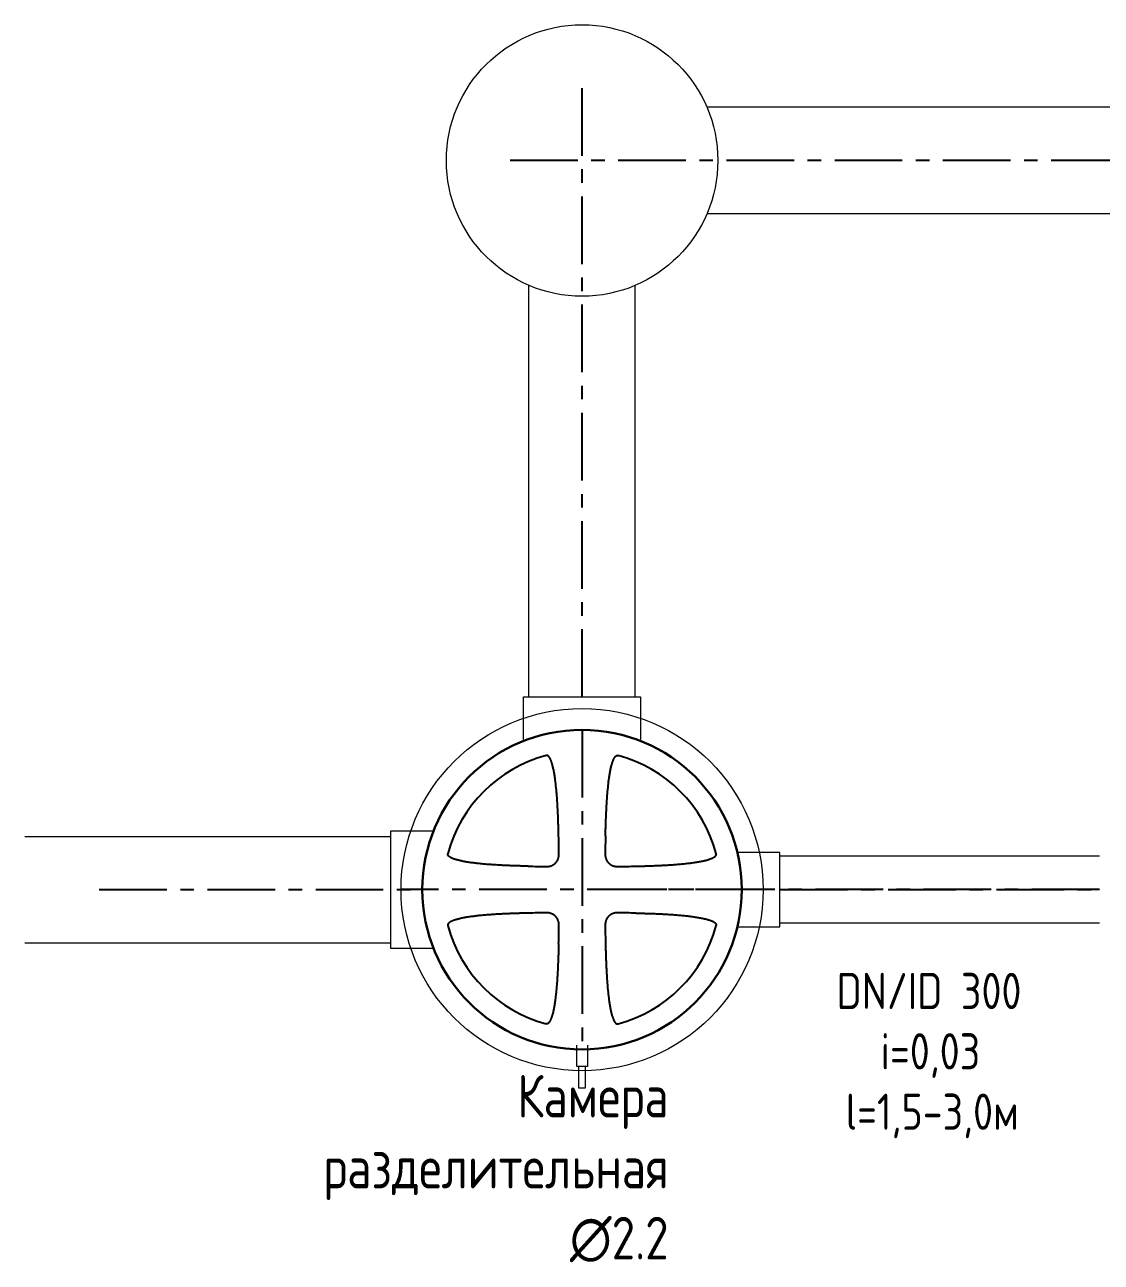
# Model space of a CAD drawing. Header units: millimetres. Extents: x 24859265 to 26550985, y 32092698 to 33532929.
# Drawn here: x 26216750 to 26221805, y 33021936 to 33027745 of the extents above; entities that cross this region are included whole.
import ezdxf

# ---------------------------------------------------------------- set-up
doc = ezdxf.new("R2010")
doc.units = ezdxf.units.MM
doc.linetypes.add('осевая', pattern=[50.8, 31.75, -6.35, 6.35, -6.35])
doc.layers.add('Системный слой', color=7, linetype='Continuous')
doc.styles.add('ARTEM GOST', font='GOST_0.TTF')

msp = doc.modelspace()

# ---------------------------------------------------------------- linework, layer by layer
at = {"color": 1, "linetype": 'осевая', "lineweight": 25, "ltscale": 10}
for p, q in [((26219367.0076, 33024589.5059), (26219367.0076, 33027507.4492)), ((26247794.5279, 33027107.4492), (26218967.0076, 33027107.4492)), ((26219367.0076, 33024435.0883), (26219367.0076, 33022935.0883)), ((26217100.2759, 33023685.0883), (26218600.2759, 33023685.0883)), ((26220217.0076, 33023685.0883), (26218517.0076, 33023685.0883)), ((26221796.3052, 33023685.0883), (26219496.3052, 33023685.0883)), ((26220296.3052, 33023685.0883), (26221796.3052, 33023685.0883))]:
    msp.add_line(p, q, dxfattribs=at)
at = {"lineweight": 20}
for p, q in [((26246887.1602, 33027357.4492), (26219953.0498, 33027357.4492)), ((26246887.1602, 33026857.4492), (26219953.0498, 33026857.4492)), ((26219117.0076, 33024589.5059), (26219117.0076, 33026521.4071)), ((26219617.0076, 33024589.5059), (26219617.0076, 33026521.4071)), ((26216750.2759, 33023935.0883), (26218467.8303, 33023935.0883)), ((26221796.3052, 33023842.5883), (26220296.3052, 33023842.5883)), ((26221796.3052, 33023527.5883), (26220296.3052, 33023527.5883)), ((26216750.2759, 33023435.0883), (26218467.8303, 33023435.0883)), ((26219342.0076, 33022855.5396), (26219342.0076, 33022955.5396))]:
    msp.add_line(p, q, dxfattribs=at)
for points in [[(26219092.0076, 33024389.5059), (26219092.0076, 33024589.5059), (26219642.0076, 33024589.5059), (26219642.0076, 33024389.5059)], [(26218667.8303, 33023960.0883), (26218467.8303, 33023960.0883), (26218467.8303, 33023410.0883), (26218667.8303, 33023410.0883)], [(26220096.3052, 33023510.0883), (26220296.3052, 33023510.0883), (26220296.3052, 33023860.0883), (26220096.3052, 33023860.0883)], [(26219392.0076, 33022955.5396), (26219392.0076, 33022855.5396), (26219342.0076, 33022855.5396)], [(26219383.0076, 33022855.5396), (26219351.0076, 33022855.5396), (26219351.0076, 33022755.5396), (26219383.0076, 33022755.5396), (26219383.0076, 33022855.5396)]]:
    msp.add_lwpolyline(points, dxfattribs=at)
for centre, radius in [((26219367.0076, 33027107.4492), 637.1384), ((26219367.0076, 33023685.0883), 850)]:
    msp.add_circle(centre, radius, dxfattribs=at)
at = {"layer": 'Системный слой', "color": 7, "lineweight": 30}
msp.add_circle((26219367.0076, 33023685.0883), 750, dxfattribs=at)
at = {"layer": 'Системный слой', "color": 7, "lineweight": 25}
for start, end in [(104.99428032, 165.00571967), (14.99428033, 75.00571968), (194.99428033, 255.00571968), (284.99428032, 345.00571967)]:
    msp.add_arc((26219367.0076, 33023685.0883), 652.2931, start, end, dxfattribs=at)
for centre, major_axis, start_param, end_param in [((26217897.1783, 33023685.0883), (0, 3983.7956), -1.52880826, -1.507354011), ((26220836.837, 33023685.0883), (0, -3983.7956), -1.634238642, -1.612784394), ((26219367.0076, 33025154.9177), (3983.7956, 0), -1.634238642, -1.612784394), ((26219367.0076, 33025154.9177), (3983.7956, 0), -1.52880826, -1.507354011), ((26219367.0076, 33022215.2589), (-3983.7956, 0), -1.52880826, -1.507354011), ((26219367.0076, 33022215.2589), (-3983.7956, 0), -1.634238642, -1.612784394), ((26217897.1783, 33023685.0883), (0, 3983.7956), -1.634238642, -1.612784394), ((26220836.837, 33023685.0883), (0, -3983.7956), -1.52880826, -1.507354011)]:
    msp.add_ellipse(centre, major_axis=major_axis, ratio=0.342020143, start_param=start_param, end_param=end_param, dxfattribs=at)
for points, knots in [([(26219256.9755, 33023937.66), (26219256.8286, 33023944.4164), (26219256.5103, 33023958.0778), (26219255.9516, 33023978.8513), (26219255.4025, 33023996.5274), (26219254.8984, 33024011.0497), (26219254.4799, 33024022.2419), (26219254.0205, 33024033.6375), (26219253.5175, 33024045.1999), (26219252.9641, 33024056.9774), (26219252.3579, 33024068.9083), (26219251.6939, 33024080.9796), (26219250.9699, 33024093.1296), (26219250.1806, 33024105.3451), (26219249.3229, 33024117.5766), (26219248.3963, 33024129.7465), (26219247.4002, 33024141.7884), (26219246.338, 33024153.6085), (26219245.2047, 33024165.2181), (26219244.0043, 33024176.5351), (26219242.7321, 33024187.57), (26219241.3949, 33024198.2403), (26219239.9779, 33024208.6376), (26219238.49, 33024218.6621), (26219236.9311, 33024228.2923), (26219235.3372, 33024237.3176), (26219233.7, 33024245.8173), (26219232.0519, 33024253.6593), (26219230.3854, 33024260.9229), (26219228.7452, 33024267.4779), (26219227.0933, 33024273.532), (26219225.4517, 33024279.0408), (26219223.8089, 33024284.0741), (26219222.2408, 33024288.46), (26219220.7273, 33024292.3292), (26219219.3151, 33024295.632), (26219217.9787, 33024298.4918), (26219216.7735, 33024300.8606), (26219215.6395, 33024302.9141), (26219214.5787, 33024304.6852), (26219213.5587, 33024306.2512), (26219212.6326, 33024307.5599), (26219211.7816, 33024308.67), (26219211.0268, 33024309.5818), (26219210.3427, 33024310.3488), (26219209.7478, 33024310.9715), (26219209.2005, 33024311.5083), (26219208.6905, 33024311.9778), (26219208.196, 33024312.404), (26219207.7327, 33024312.7777), (26219207.2946, 33024313.1087), (26219206.8763, 33024313.4046), (26219206.4569, 33024313.6816), (26219205.9787, 33024313.9747), (26219205.4331, 33024314.2779), (26219204.8209, 33024314.5766), (26219204.1973, 33024314.8379), (26219203.4861, 33024315.0865), (26219202.6094, 33024315.3198), (26219201.5866, 33024315.4797), (26219200.6074, 33024315.5154), (26219199.6335, 33024315.4545), (26219198.8818, 33024315.3316), (26219198.3782, 33024315.2077), (26219198.2447, 33024315.1719)], [0, 0, 0, 0, 3.346521523, 6.766848111, 10.291529456, 12.106470403, 13.966728464, 15.842272064, 17.760328852, 19.705723419, 21.69055137, 23.687494739, 25.705597318, 27.732687694, 29.765616249, 31.795275715, 33.795524463, 35.769580702, 37.694348858, 39.596138923, 41.431300907, 43.222956688, 44.950627594, 46.657892926, 48.271860481, 49.813092722, 51.228677476, 52.591624534, 53.814670765, 54.950110731, 55.963708116, 56.941680685, 57.807328827, 58.595452265, 59.260387204, 59.880783117, 60.393123522, 60.842570583, 61.213061508, 61.566814526, 61.871519207, 62.143339222, 62.364995754, 62.568380645, 62.733224655, 62.877533629, 62.998105508, 63.115804117, 63.223385704, 63.323799493, 63.412733256, 63.497193458, 63.579124045, 63.662802909, 63.775637351, 63.887825457, 63.998394772, 64.108795928, 64.260302258, 64.449368862, 64.627507815, 64.750527631, 64.933879172, 65, 65, 65, 65]), ([(26219477.0398, 33023937.66), (26219477.1866, 33023944.4151), (26219477.5048, 33023958.0682), (26219478.0628, 33023978.8179), (26219478.6107, 33023996.4599), (26219479.113, 33024010.9398), (26219479.5295, 33024022.0886), (26219480.0394, 33024034.7521), (26219480.6625, 33024048.9183), (26219481.4286, 33024064.6327), (26219482.218, 33024079.2211), (26219483.0144, 33024092.6264), (26219483.7973, 33024104.7864), (26219484.648, 33024116.9669), (26219485.5674, 33024129.0928), (26219486.5558, 33024141.098), (26219487.6103, 33024152.891), (26219488.7359, 33024164.481), (26219489.9285, 33024175.786), (26219491.1927, 33024186.8143), (26219492.5219, 33024197.4836), (26219493.9305, 33024207.883), (26219495.4096, 33024217.9123), (26219496.9593, 33024227.5498), (26219498.544, 33024236.5869), (26219500.1722, 33024245.1026), (26219501.8122, 33024252.9669), (26219503.4716, 33024260.2593), (26219505.1072, 33024266.8514), (26219506.7564, 33024272.9491), (26219508.3982, 33024278.5083), (26219510.044, 33024283.5969), (26219511.6189, 33024288.0427), (26219513.143, 33024291.974), (26219514.5692, 33024295.3383), (26219515.9221, 33024298.2569), (26219517.1456, 33024300.6792), (26219518.2987, 33024302.7806), (26219519.3781, 33024304.5921), (26219520.4152, 33024306.1907), (26219521.3552, 33024307.5229), (26219522.2173, 33024308.6498), (26219522.9799, 33024309.572), (26219523.6693, 33024310.3454), (26219524.2667, 33024310.9707), (26219524.8148, 33024311.5083), (26219525.3248, 33024311.9778), (26219525.8192, 33024312.404), (26219526.2825, 33024312.7777), (26219526.7207, 33024313.1087), (26219527.139, 33024313.4046), (26219527.5584, 33024313.6816), (26219528.0366, 33024313.9748), (26219528.5821, 33024314.2779), (26219529.1944, 33024314.5766), (26219529.8179, 33024314.8379), (26219530.5292, 33024315.0865), (26219531.4059, 33024315.3198), (26219532.4287, 33024315.4797), (26219533.4079, 33024315.5154), (26219534.3818, 33024315.4545), (26219535.1334, 33024315.3316), (26219535.6371, 33024315.2077), (26219535.7706, 33024315.1719)], [0, 0, 0, 0, 3.294371593, 6.658591543, 10.121592742, 11.902893978, 13.727107621, 15.565805849, 18.089199056, 20.650882172, 23.250738132, 25.227924631, 27.214477482, 29.207844676, 31.198515859, 33.161938964, 35.100748787, 36.992852426, 38.863010201, 40.668912645, 42.432709704, 44.134311819, 45.815956245, 47.406319509, 48.925529492, 50.321905425, 51.666805829, 52.875385207, 53.998684122, 55.003566013, 55.973887457, 56.834853186, 57.62025208, 58.285214561, 58.906539433, 59.421026718, 59.87309663, 60.246258994, 60.602155426, 60.908040864, 61.180306665, 61.401463481, 61.604047946, 61.767516676, 61.910185432, 62.028901262, 62.144789761, 62.250718136, 62.349589011, 62.437155671, 62.520316699, 62.60098611, 62.683376543, 62.794473772, 62.904935231, 63.013803366, 63.122506405, 63.271682214, 63.457840141, 63.633238455, 63.754365664, 63.934896432, 64, 64, 64, 64]), ([(26219114.4359, 33023795.1205), (26219107.8778, 33023795.263), (26219094.6059, 33023795.5717), (26219077.9176, 33023796.0178), (26219062.2109, 33023796.4848), (26219045.3921, 33023797.0323), (26219023.5656, 33023797.8446), (26219000.4156, 33023798.857), (26218980.2221, 33023799.886), (26218963.986, 33023800.8167), (26218950.5907, 33023801.6593), (26218938.0059, 33023802.5215), (26218925.8803, 33023803.4231), (26218913.8588, 33023804.3935), (26218902.025, 33023805.4309), (26218890.3739, 33023806.5401), (26218878.9836, 33023807.718), (26218867.8502, 33023808.9694), (26218857.052, 33023810.2885), (26218846.5082, 33023811.6896), (26218836.3209, 33023813.164), (26218826.5173, 33023814.7116), (26218817.3063, 33023816.2982), (26218808.6125, 33023817.9318), (26218800.5696, 33023819.5812), (26218793.1019, 33023821.2535), (26218786.3412, 33023822.9054), (26218780.0817, 33023824.574), (26218774.3718, 33023826.2375), (26218769.1449, 33023827.9068), (26218764.5778, 33023829.5058), (26218760.5392, 33023831.0547), (26218757.084, 33023832.5053), (26218754.088, 33023833.8823), (26218751.6039, 33023835.1277), (26218749.4512, 33023836.3014), (26218747.5986, 33023837.3996), (26218745.9667, 33023838.454), (26218744.6106, 33023839.408), (26218743.4668, 33023840.2814), (26218742.5339, 33023841.0519), (26218741.7541, 33023841.7467), (26218741.1261, 33023842.3465), (26218740.5876, 33023842.8955), (26218740.1182, 33023843.4055), (26218739.692, 33023843.8999), (26218739.3183, 33023844.3632), (26218738.9873, 33023844.8014), (26218738.6914, 33023845.2197), (26218738.4144, 33023845.6391), (26218738.1212, 33023846.1173), (26218737.818, 33023846.6628), (26218737.5193, 33023847.2751), (26218737.2581, 33023847.8986), (26218737.0095, 33023848.6099), (26218736.7762, 33023849.4865), (26218736.6163, 33023850.5094), (26218736.5805, 33023851.4886), (26218736.6415, 33023852.4625), (26218736.7644, 33023853.2141), (26218736.8883, 33023853.7178), (26218736.9241, 33023853.8513)], [0, 0, 0, 0, 3.098261334, 6.270257389, 7.885873744, 10.522157945, 14.222087947, 18.211189336, 21.483219765, 23.791405021, 25.91055982, 27.839239887, 29.766287197, 31.670808361, 33.554373667, 35.397494967, 37.221268987, 38.987539178, 40.71587108, 42.387727128, 44.041242235, 45.608248555, 47.10728905, 48.48832759, 49.819500091, 51.017863675, 52.132794527, 53.131322562, 54.095468401, 54.950921967, 55.731333865, 56.392139341, 57.009564667, 57.52047847, 57.969135823, 58.33888725, 58.691132745, 58.993238407, 59.261550851, 59.478661932, 59.677208155, 59.836710997, 59.975491712, 60.090496101, 60.202763313, 60.305383036, 60.40116592, 60.485997168, 60.566559632, 60.644707497, 60.724522268, 60.832146527, 60.939155451, 61.044621355, 61.149927756, 61.294442138, 61.474782666, 61.644699745, 61.762041735, 61.936930934, 62, 62, 62, 62]), ([(26219199.7849, 33023793.5803), (26219200.8433, 33023793.5651), (26219202.9373, 33023793.5849), (26219206.0723, 33023793.766), (26219209.1897, 33023794.0994), (26219212.3092, 33023794.5929), (26219215.4141, 33023795.25), (26219218.4809, 33023796.0705), (26219221.4885, 33023797.0512), (26219224.4172, 33023798.1857), (26219227.2478, 33023799.4645), (26219229.9643, 33023800.876), (26219232.5563, 33023802.4078), (26219235.0224, 33023804.0518), (26219237.3496, 33023805.7911), (26219239.5261, 33023807.6051), (26219241.5319, 33023809.4601), (26219243.3711, 33023811.3385), (26219245.0488, 33023813.2235), (26219246.716, 33023815.2787), (26219248.2581, 33023817.3858), (26219249.7121, 33023819.5938), (26219250.8989, 33023821.585), (26219252.1453, 33023823.8851), (26219253.4344, 33023826.5603), (26219254.7222, 33023829.7088), (26219255.8119, 33023832.9046), (26219256.5741, 33023835.6275), (26219257.2463, 33023838.5016), (26219257.8431, 33023841.7194), (26219258.2893, 33023845.4229), (26219258.5087, 33023849.0159), (26219258.5314, 33023851.2151), (26219258.5157, 33023852.3111)], [0, 0, 0, 0, 1.160826542, 2.293622235, 3.435630275, 4.588755852, 5.746246171, 6.905347908, 8.06046894, 9.206890964, 10.341223549, 11.457239469, 12.554235135, 13.633163251, 14.697615427, 15.730559355, 16.730574568, 17.684561251, 18.60488317, 19.490060894, 20.578622657, 21.45991575, 22.381037453, 23.113318507, 24.320591035, 25.627436737, 26.832375655, 28.012840773, 28.720001051, 30.061885846, 31.592299148, 32.799070777, 34, 34, 34, 34]), ([(26219475.4996, 33023852.3111), (26219475.4844, 33023851.2527), (26219475.5042, 33023849.1587), (26219475.6853, 33023846.0236), (26219476.0187, 33023842.9063), (26219476.5122, 33023839.7868), (26219477.1694, 33023836.6819), (26219477.9899, 33023833.6151), (26219478.9705, 33023830.6074), (26219480.105, 33023827.6788), (26219481.3838, 33023824.8482), (26219482.7953, 33023822.1316), (26219484.3271, 33023819.5396), (26219485.9711, 33023817.0736), (26219487.7105, 33023814.7463), (26219489.5244, 33023812.5699), (26219491.3794, 33023810.5641), (26219493.2578, 33023808.7249), (26219495.1428, 33023807.0472), (26219497.198, 33023805.3799), (26219499.3051, 33023803.8379), (26219501.5131, 33023802.3838), (26219503.5044, 33023801.1971), (26219505.8044, 33023799.9507), (26219508.4796, 33023798.6616), (26219511.6281, 33023797.3738), (26219514.8239, 33023796.2841), (26219517.5468, 33023795.5219), (26219520.4209, 33023794.8497), (26219523.6387, 33023794.2528), (26219527.3422, 33023793.8067), (26219530.9352, 33023793.5872), (26219533.1345, 33023793.5645), (26219534.2304, 33023793.5803)], [0, 0, 0, 0, 1.160826542, 2.293622235, 3.435630275, 4.588755852, 5.746246171, 6.905347908, 8.06046894, 9.206890964, 10.341223549, 11.457239469, 12.554235135, 13.633163251, 14.697615427, 15.730559355, 16.730574568, 17.684561251, 18.60488317, 19.490060894, 20.578622657, 21.45991575, 22.381037453, 23.113318507, 24.320591035, 25.627436737, 26.832375655, 28.012840773, 28.720001051, 30.061885846, 31.592299148, 32.799070777, 34, 34, 34, 34]), ([(26219619.5793, 33023795.1205), (26219625.9883, 33023795.2598), (26219638.9639, 33023795.5611), (26219655.2831, 33023795.9954), (26219670.6603, 33023796.4495), (26219687.1565, 33023796.9819), (26219708.5936, 33023797.7711), (26219731.3626, 33023798.7534), (26219751.2581, 33023799.7512), (26219767.2916, 33023800.6542), (26219780.5581, 33023801.4733), (26219793.0466, 33023802.3123), (26219805.1044, 33023803.1909), (26219817.0768, 33023804.1374), (26219828.888, 33023805.1508), (26219840.5376, 33023806.2357), (26219851.9494, 33023807.3897), (26219863.1221, 33023808.617), (26219873.9791, 33023809.9129), (26219884.594, 33023811.2905), (26219894.8633, 33023812.7415), (26219904.757, 33023814.2655), (26219914.0699, 33023815.8297), (26219922.8752, 33023817.4422), (26219931.0409, 33023819.0731), (26219938.6409, 33023820.7294), (26219945.5453, 33023822.37), (26219951.9564, 33023824.0309), (26219957.8241, 33023825.691), (26219963.2115, 33023827.3605), (26219967.9395, 33023828.9656), (26219972.1376, 33023830.5258), (26219975.7468, 33023831.9934), (26219978.8895, 33023833.3919), (26219981.5086, 33023834.6631), (26219983.786, 33023835.8655), (26219985.7506, 33023836.9935), (26219987.4819, 33023838.0775), (26219988.9216, 33023839.0592), (26219990.1368, 33023839.9591), (26219991.1294, 33023840.7544), (26219991.9606, 33023841.4732), (26219992.631, 33023842.0952), (26219993.2071, 33023842.6662), (26219993.7107, 33023843.1986), (26219994.1689, 33023843.7167), (26219994.5716, 33023844.204), (26219994.9286, 33023844.6664), (26219995.2472, 33023845.108), (26219995.5441, 33023845.55), (26219995.8552, 33023846.0503), (26219996.1739, 33023846.6173), (26219996.4846, 33023847.2492), (26219996.7529, 33023847.8867), (26219997.0048, 33023848.6061), (26219997.239, 33023849.4856), (26219997.399, 33023850.5094), (26219997.4347, 33023851.4886), (26219997.3738, 33023852.4625), (26219997.2509, 33023853.2141), (26219997.127, 33023853.7178), (26219997.0912, 33023853.8513)], [0, 0, 0, 0, 3.027650468, 6.130094995, 7.711356257, 10.29572092, 13.929306235, 17.85218495, 21.075847564, 23.356555589, 25.454567181, 27.369742625, 29.28457001, 31.181263092, 33.060102395, 34.9034142, 36.729230748, 38.501690757, 40.23857242, 41.92187162, 43.587415304, 45.168284004, 46.68244492, 48.080640478, 49.429669018, 50.648001517, 51.784220094, 52.805921168, 53.793742901, 54.673451645, 55.478236634, 56.16329273, 56.804669619, 57.338102874, 57.808295994, 58.19735665, 58.567881964, 58.885924914, 59.167818492, 59.395947779, 59.604956454, 59.772793989, 59.918929675, 60.040332083, 60.158922171, 60.267662997, 60.369344164, 60.459616107, 60.545401758, 60.628156765, 60.712315906, 60.824376076, 60.935003164, 61.043224388, 61.1494624, 61.294441349, 61.47478319, 61.644699639, 61.762041656, 61.936931263, 62, 62, 62, 62]), ([(26219114.4359, 33023575.0561), (26219107.8778, 33023574.9136), (26219094.6059, 33023574.605), (26219077.9176, 33023574.1588), (26219062.2109, 33023573.6919), (26219045.3921, 33023573.1443), (26219023.5656, 33023572.3321), (26219000.4156, 33023571.3196), (26218980.2221, 33023570.2906), (26218963.986, 33023569.36), (26218950.5907, 33023568.5174), (26218938.0059, 33023567.6552), (26218925.8803, 33023566.7536), (26218913.8588, 33023565.7831), (26218902.025, 33023564.7458), (26218890.3739, 33023563.6366), (26218878.9836, 33023562.4586), (26218867.8502, 33023561.2073), (26218857.052, 33023559.8881), (26218846.5082, 33023558.4871), (26218836.3209, 33023557.0127), (26218826.5173, 33023555.465), (26218817.3063, 33023553.8785), (26218808.6125, 33023552.2449), (26218800.5696, 33023550.5955), (26218793.1019, 33023548.9231), (26218786.3412, 33023547.2712), (26218780.0817, 33023545.6026), (26218774.3718, 33023543.9391), (26218769.1449, 33023542.2699), (26218764.5778, 33023540.6709), (26218760.5392, 33023539.122), (26218757.084, 33023537.6714), (26218754.088, 33023536.2944), (26218751.6039, 33023535.049), (26218749.4512, 33023533.8752), (26218747.5986, 33023532.7771), (26218745.9667, 33023531.7227), (26218744.6106, 33023530.7686), (26218743.4668, 33023529.8952), (26218742.5339, 33023529.1248), (26218741.7541, 33023528.43), (26218741.1261, 33023527.8302), (26218740.5876, 33023527.2812), (26218740.1182, 33023526.7712), (26218739.692, 33023526.2767), (26218739.3183, 33023525.8134), (26218738.9873, 33023525.3753), (26218738.6914, 33023524.9569), (26218738.4144, 33023524.5376), (26218738.1212, 33023524.0594), (26218737.818, 33023523.5138), (26218737.5193, 33023522.9016), (26218737.2581, 33023522.278), (26218737.0095, 33023521.5668), (26218736.7762, 33023520.6901), (26218736.6163, 33023519.6672), (26218736.5805, 33023518.688), (26218736.6415, 33023517.7142), (26218736.7644, 33023516.9625), (26218736.8883, 33023516.4588), (26218736.9241, 33023516.3254)], [0, 0, 0, 0, 3.098261337, 6.270257394, 7.88587375, 10.522157951, 14.222087953, 18.211189342, 21.483219771, 23.791405029, 25.91055983, 27.8392399, 29.766287214, 31.670808384, 33.554373694, 35.397494999, 37.221270799, 38.987539216, 40.715868525, 42.387727164, 44.041242269, 45.608248584, 47.107289074, 48.488327607, 49.819500103, 51.017863682, 52.13279453, 53.131322563, 54.0954684, 54.950921965, 55.731333862, 56.392139339, 57.009564665, 57.520478469, 57.969135823, 58.33888725, 58.691132745, 58.993238408, 59.261550851, 59.478661933, 59.677208155, 59.836710998, 59.975491713, 60.090496102, 60.202763313, 60.305383036, 60.40116592, 60.485997169, 60.566559633, 60.644707498, 60.724522269, 60.832146528, 60.939155452, 61.044621356, 61.149927757, 61.294442138, 61.474782667, 61.644699746, 61.762041735, 61.936930934, 62, 62, 62, 62]), ([(26219258.5157, 33023517.8656), (26219258.5309, 33023518.924), (26219258.5111, 33023521.018), (26219258.33, 33023524.153), (26219257.9965, 33023527.2704), (26219257.5031, 33023530.3899), (26219256.8459, 33023533.4948), (26219256.0254, 33023536.5616), (26219255.0448, 33023539.5692), (26219253.9103, 33023542.4979), (26219252.6315, 33023545.3285), (26219251.22, 33023548.045), (26219249.6881, 33023550.637), (26219248.0442, 33023553.1031), (26219246.3048, 33023555.4303), (26219244.4909, 33023557.6068), (26219242.6359, 33023559.6126), (26219240.7575, 33023561.4517), (26219238.8725, 33023563.1295), (26219236.8173, 33023564.7967), (26219234.7101, 33023566.3388), (26219232.5022, 33023567.7928), (26219230.5109, 33023568.9796), (26219228.2109, 33023570.2259), (26219225.5356, 33023571.5151), (26219222.3872, 33023572.8029), (26219219.1913, 33023573.8925), (26219216.4684, 33023574.6548), (26219213.5943, 33023575.327), (26219210.3765, 33023575.9238), (26219206.6731, 33023576.37), (26219203.0801, 33023576.5894), (26219200.8808, 33023576.6121), (26219199.7849, 33023576.5964)], [0, 0, 0, 0, 1.160826542, 2.293622235, 3.435630275, 4.588755852, 5.746246171, 6.905347908, 8.06046894, 9.206890964, 10.341223549, 11.457239469, 12.554235135, 13.633163251, 14.697615427, 15.730559355, 16.730574568, 17.684561251, 18.60488317, 19.490060894, 20.578622657, 21.45991575, 22.381037453, 23.113318507, 24.320591035, 25.627436737, 26.832375655, 28.012840773, 28.720001051, 30.061885846, 31.592299148, 32.799070777, 34, 34, 34, 34]), ([(26219534.2304, 33023576.5964), (26219533.172, 33023576.6116), (26219531.078, 33023576.5917), (26219527.943, 33023576.4107), (26219524.8256, 33023576.0772), (26219521.7061, 33023575.5838), (26219518.6012, 33023574.9266), (26219515.5344, 33023574.1061), (26219512.5267, 33023573.1255), (26219509.5981, 33023571.991), (26219506.7675, 33023570.7122), (26219504.051, 33023569.3007), (26219501.4589, 33023567.7688), (26219498.9944, 33023566.1258), (26219496.6769, 33023564.394), (26219494.5271, 33023562.6037), (26219492.5737, 33023560.802), (26219490.5455, 33023558.7433), (26219488.7402, 33023556.6953), (26219486.9712, 33023554.4624), (26219485.2887, 33023552.1235), (26219483.5581, 33023549.3918), (26219482.1186, 33023546.7745), (26219480.8783, 33023544.2391), (26219479.7241, 33023541.5746), (26219478.8008, 33023539.0553), (26219477.8728, 33023536.1475), (26219477.201, 33023533.6303), (26219476.6144, 33023530.8521), (26219476.1582, 33023528.2398), (26219475.7588, 33023525.0871), (26219475.512, 33023521.4589), (26219475.4827, 33023519.0418), (26219475.4996, 33023517.8656)], [0, 0, 0, 0, 1.160824505, 2.293619377, 3.435628046, 4.588756653, 5.746252086, 6.905357744, 8.060477574, 9.206889122, 10.341203147, 11.457204809, 12.554204619, 13.633169084, 14.695740988, 15.71706833, 16.69175045, 17.601108296, 18.876909107, 19.676174613, 20.71618965, 22.027068401, 23.21144584, 23.982011638, 25.113816219, 26.386624586, 26.915981655, 28.452958319, 29.235772501, 30.022225733, 31.353685786, 32.710829606, 34, 34, 34, 34]), ([(26219619.5793, 33023575.0561), (26219625.9883, 33023574.9169), (26219638.9639, 33023574.6156), (26219655.2831, 33023574.1812), (26219670.6603, 33023573.7272), (26219687.1565, 33023573.1947), (26219708.5936, 33023572.4056), (26219731.3626, 33023571.4232), (26219751.2581, 33023570.4255), (26219767.2916, 33023569.5224), (26219780.5581, 33023568.7034), (26219793.0466, 33023567.8643), (26219805.1044, 33023566.9857), (26219817.0768, 33023566.0392), (26219828.888, 33023565.0259), (26219840.5376, 33023563.941), (26219851.9494, 33023562.787), (26219863.1221, 33023561.5596), (26219873.9791, 33023560.2637), (26219884.594, 33023558.8862), (26219894.8633, 33023557.4352), (26219904.757, 33023555.9112), (26219914.0699, 33023554.3469), (26219922.8752, 33023552.7344), (26219931.0409, 33023551.1036), (26219938.6409, 33023549.4473), (26219945.5453, 33023547.8067), (26219951.9564, 33023546.1458), (26219957.8241, 33023544.4857), (26219963.2115, 33023542.8162), (26219967.9395, 33023541.2111), (26219972.1376, 33023539.6508), (26219975.7468, 33023538.1833), (26219978.8895, 33023536.7848), (26219981.5086, 33023535.5136), (26219983.786, 33023534.3112), (26219985.7506, 33023533.1832), (26219987.4819, 33023532.0992), (26219988.9216, 33023531.1174), (26219990.1368, 33023530.2176), (26219991.1294, 33023529.4223), (26219991.9606, 33023528.7035), (26219992.631, 33023528.0814), (26219993.2071, 33023527.5105), (26219993.7107, 33023526.978), (26219994.1689, 33023526.46), (26219994.5716, 33023525.9726), (26219994.9286, 33023525.5103), (26219995.2472, 33023525.0686), (26219995.5441, 33023524.6266), (26219995.8552, 33023524.1263), (26219996.1739, 33023523.5594), (26219996.4846, 33023522.9274), (26219996.7529, 33023522.29), (26219997.0048, 33023521.5705), (26219997.239, 33023520.6911), (26219997.399, 33023519.6672), (26219997.4347, 33023518.688), (26219997.3738, 33023517.7142), (26219997.2509, 33023516.9625), (26219997.127, 33023516.4588), (26219997.0912, 33023516.3254)], [0, 0, 0, 0, 3.027650466, 6.130094991, 7.711356252, 10.295720913, 13.929306225, 17.852184938, 21.07584755, 23.356555574, 25.454567165, 27.369742608, 29.284569992, 31.181263074, 33.060102377, 34.903414182, 36.72923073, 38.50169074, 40.238572403, 41.921871604, 43.587415288, 45.168283988, 46.682444905, 48.080640464, 49.429669005, 50.648001504, 51.784220082, 52.805921157, 53.793742891, 54.673451636, 55.478236627, 56.163292723, 56.804669613, 57.33810287, 57.80829599, 58.197356647, 58.567881962, 58.885924912, 59.167818491, 59.395947778, 59.604956454, 59.772793988, 59.918929674, 60.040332083, 60.15892217, 60.267662996, 60.369344163, 60.459616106, 60.545401757, 60.628156764, 60.712315905, 60.824376075, 60.935003163, 61.043224387, 61.1494624, 61.294441348, 61.474783189, 61.644699639, 61.762041656, 61.936931263, 62, 62, 62, 62]), ([(26219256.9755, 33023432.5166), (26219256.8298, 33023425.8114), (26219256.5141, 33023412.2576), (26219256.0567, 33023395.225), (26219255.6282, 33023380.9016), (26219255.242, 33023368.9418), (26219254.707, 33023353.7284), (26219253.9973, 33023335.6729), (26219253.0745, 33023315.1602), (26219252.1127, 33023296.5046), (26219251.1678, 33023280.2191), (26219250.3145, 33023266.8191), (26219249.4425, 33023254.2489), (26219248.532, 33023242.1535), (26219247.5528, 33023230.1717), (26219246.5075, 33023218.3914), (26219245.3912, 33023206.805), (26219244.2074, 33023195.4925), (26219242.9516, 33023184.4473), (26219241.6301, 33023173.7498), (26219240.2285, 33023163.3146), (26219238.7556, 33023153.2421), (26219237.2114, 33023143.5558), (26219235.6305, 33023134.4631), (26219234.0048, 33023125.8869), (26219232.3654, 33023117.9576), (26219230.7047, 33023110.5977), (26219229.0657, 33023103.9358), (26219227.411, 33023097.7673), (26219225.7619, 33023092.1382), (26219224.1072, 33023086.982), (26219222.5215, 33023082.4723), (26219220.9851, 33023078.481), (26219219.5453, 33023075.0622), (26219218.178, 33023072.0948), (26219216.9401, 33023069.631), (26219215.7726, 33023067.4937), (26219214.6798, 33023065.6526), (26219213.6302, 33023064.0301), (26219212.6801, 33023062.6807), (26219211.8099, 33023061.5417), (26219211.0416, 33023060.6118), (26219210.3484, 33023059.8338), (26219209.7492, 33023059.2066), (26219209.2005, 33023058.6683), (26219208.6905, 33023058.1989), (26219208.196, 33023057.7727), (26219207.7327, 33023057.3989), (26219207.2946, 33023057.068), (26219206.8763, 33023056.7721), (26219206.4569, 33023056.4951), (26219205.9787, 33023056.2019), (26219205.4331, 33023055.8987), (26219204.8209, 33023055.6), (26219204.1974, 33023055.3387), (26219203.4861, 33023055.0901), (26219202.6094, 33023054.8569), (26219201.5866, 33023054.697), (26219200.6074, 33023054.6612), (26219199.6335, 33023054.7222), (26219198.8818, 33023054.8451), (26219198.3782, 33023054.969), (26219198.2447, 33023055.0048)], [0, 0, 0, 0, 3.218923136, 6.50682583, 8.178508276, 10.098302523, 12.252324325, 15.489576072, 18.779789971, 22.12274404, 24.473336148, 26.627827063, 28.584131871, 30.538173803, 32.467067938, 34.373013837, 36.235157188, 38.076608153, 39.857077487, 41.597492253, 43.278569694, 44.940532211, 46.513957966, 48.018144325, 49.402538406, 50.736545173, 51.936949418, 53.053666948, 54.053978732, 55.020167258, 55.878253101, 56.661608666, 57.325774799, 57.946675197, 58.461222986, 58.913538136, 59.286894357, 59.642684309, 59.948009353, 60.219346434, 60.439139687, 60.640232736, 60.801981719, 60.942838005, 61.059697972, 61.173776052, 61.278050575, 61.375377913, 61.461577123, 61.543438914, 61.622847383, 61.703949732, 61.813310168, 61.9220452, 62.029212193, 62.136216998, 62.283062174, 62.466311411, 62.638969098, 62.758203699, 62.935913687, 63, 63, 63, 63]), ([(26219477.0398, 33023432.5166), (26219477.1887, 33023425.6647), (26219477.5114, 33023411.8314), (26219477.9799, 33023394.4587), (26219478.4187, 33023379.8868), (26219478.8131, 33023367.7589), (26219479.3584, 33023352.3849), (26219480.0807, 33023334.1839), (26219481.0184, 33023313.5511), (26219481.9944, 33023294.8252), (26219482.9516, 33023278.5135), (26219483.8139, 33023265.1268), (26219484.6936, 33023252.5866), (26219485.611, 33023240.534), (26219486.5969, 33023228.6024), (26219487.648, 33023216.8833), (26219488.7693, 33023205.3672), (26219489.9567, 33023194.1359), (26219491.2146, 33023183.1809), (26219492.5362, 33023172.5844), (26219493.9359, 33023162.2573), (26219495.4047, 33023152.2983), (26219496.9428, 33023142.7272), (26219498.5151, 33023133.7495), (26219500.1302, 33023125.2862), (26219501.7572, 33023117.4641), (26219503.404, 33023110.2037), (26219505.0287, 33023103.6299), (26219506.6686, 33023097.5399), (26219508.3033, 33023091.977), (26219509.9442, 33023086.8757), (26219511.5184, 33023082.4063), (26219513.0452, 33023078.4443), (26219514.478, 33023075.0443), (26219515.8404, 33023072.0886), (26219517.0759, 33023069.6296), (26219518.2425, 33023067.4939), (26219519.3354, 33023065.6527), (26219520.385, 33023064.0302), (26219521.3351, 33023062.6808), (26219522.2054, 33023061.5417), (26219522.9736, 33023060.6119), (26219523.6669, 33023059.8338), (26219524.266, 33023059.2066), (26219524.8148, 33023058.6683), (26219525.3248, 33023058.1989), (26219525.8192, 33023057.7727), (26219526.2825, 33023057.3989), (26219526.7207, 33023057.068), (26219527.139, 33023056.7721), (26219527.5584, 33023056.4951), (26219528.0366, 33023056.2019), (26219528.5821, 33023055.8987), (26219529.1944, 33023055.6), (26219529.8179, 33023055.3387), (26219530.5292, 33023055.0901), (26219531.4059, 33023054.8569), (26219532.4287, 33023054.697), (26219533.4079, 33023054.6612), (26219534.3818, 33023054.7222), (26219535.1334, 33023054.8451), (26219535.6371, 33023054.969), (26219535.7706, 33023055.0048)], [0, 0, 0, 0, 3.289425785, 6.641072506, 8.341944379, 10.288254271, 12.467463829, 15.730360375, 19.040042649, 22.396272394, 24.748617788, 26.901300285, 28.851790397, 30.799552599, 32.720392494, 34.616970036, 36.467565256, 38.296603138, 40.062485517, 41.78701453, 43.450467192, 45.094385097, 46.649301137, 48.134932472, 49.501134164, 50.817333387, 52.001691581, 53.103718779, 54.091658013, 55.046430083, 55.895776701, 56.672127723, 57.331893274, 57.949266326, 58.462051315, 58.913491524, 59.286860563, 59.642660821, 59.947992889, 60.219335302, 60.439132084, 60.640228459, 60.801979529, 60.942837132, 61.059697506, 61.173775908, 61.278050622, 61.375378074, 61.46157731, 61.543439091, 61.622847514, 61.703949805, 61.813310178, 61.922045176, 62.029212163, 62.136216983, 62.283062174, 62.466311413, 62.638969098, 62.758203699, 62.935913687, 63, 63, 63, 63])]:
    msp.add_open_spline(points, degree=3, knots=knots, dxfattribs=at)

# ---------------------------------------------------------------- texts
at = {"lineweight": 20, "style": 'ARTEM GOST'}
for s, insert, char_height, width, attachment_point in [('\\pi121.37;DN/ID 300\\P\\pi328.06;i=0,03\\P\\pi163.96;l=1,5-3,0м', (26220440.7428, 33023294.5793), 170, 1105.61104, 1), ('Камера \\Pразделительная \\P∅2.2', (26219773.4496, 33022816.1792), 200, 3048.508414, 3)]:
    msp.add_mtext(s, dxfattribs=dict(at, insert=insert, char_height=char_height, width=width, attachment_point=attachment_point))

doc.saveas('drawing.dxf')
